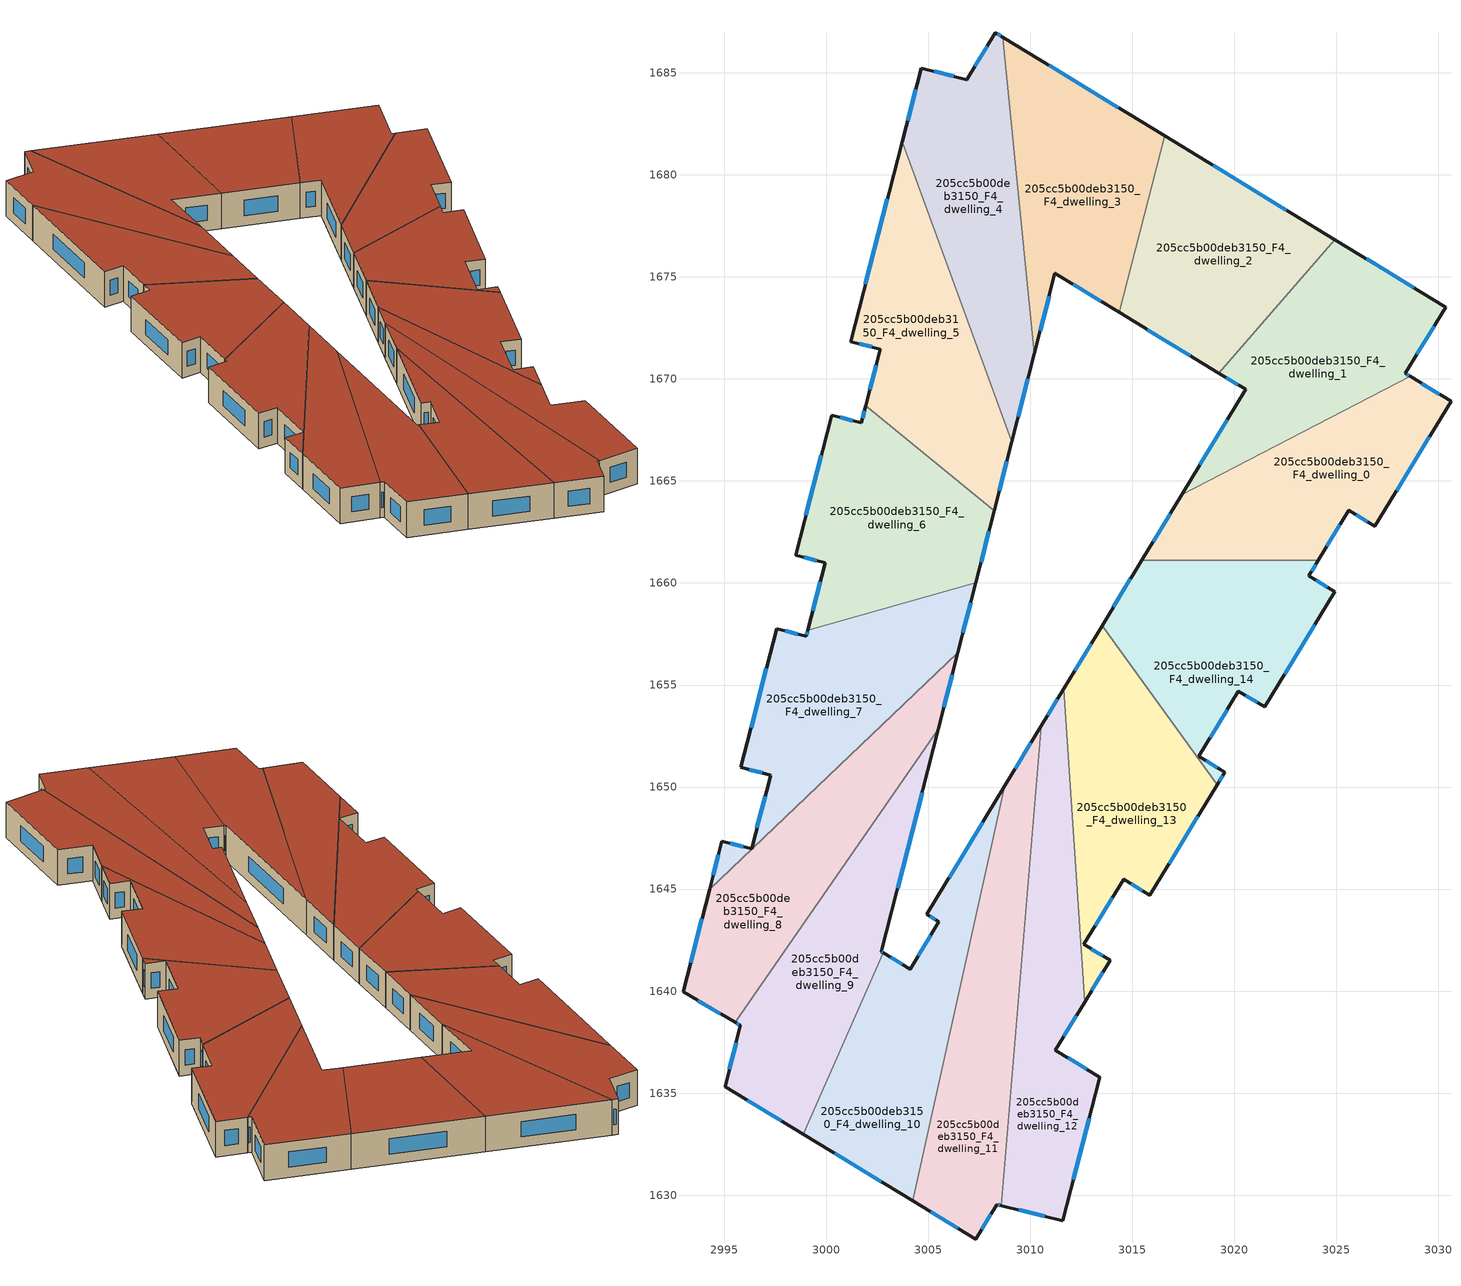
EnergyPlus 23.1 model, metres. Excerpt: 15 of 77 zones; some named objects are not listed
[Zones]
205cc5b00deb3150_F4_dwelling_0
 floor to 205cc5b00deb3150_F3_dwelling_0 (EU_floor_Construction): 3030.62,1668.91 3026.89,1662.78 3025.61,1663.56 3024.12,1661.11 3015.47,1661.11 3017.42,1664.32 3028.63,1670.12 z12
 wall outside (EU_wall_Construction): 3024.12,1661.11 3025.61,1663.56 3026.89,1662.78 3030.62,1668.91 3028.63,1670.12 / 3017.42,1664.32 3015.47,1661.11 z12:15
 wall to 205cc5b00deb3150_F4_dwelling_14 (EU_wall_Construction): 3015.47,1661.11 3024.12,1661.11 z12:15
 wall to 205cc5b00deb3150_F4_dwelling_1 (EU_wall_Construction): 3028.63,1670.12 3017.42,1664.32 z12:15
 window (EU_Window_Construction): 3025.97,1663.33 3026.52,1663 / 3024.54,1661.81 3025.18,1662.86 / 3016.86,1663.4 3016.03,1662.03 / 3030.05,1669.25 3029.2,1669.77 / 3027.95,1664.53 3029.56,1667.15 z12.86:14.14
 roof outside (EU_roof_Construction): 3026.89,1662.78 3030.62,1668.91 3028.63,1670.12 3017.42,1664.32 3015.47,1661.11 3024.12,1661.11 3025.61,1663.56 z15
205cc5b00deb3150_F4_dwelling_1
 floor to 205cc5b00deb3150_F3_dwelling_1 (EU_floor_Construction): 3030.36,1673.52 3028.38,1670.28 3028.63,1670.12 3017.42,1664.32 3020.55,1669.48 3019.23,1670.29 3024.93,1676.82 z12
 wall outside (EU_wall_Construction): 3028.63,1670.12 3028.38,1670.28 3030.36,1673.52 3024.93,1676.82 / 3019.23,1670.29 3020.55,1669.48 3017.42,1664.32 z12:15
 wall to 205cc5b00deb3150_F4_dwelling_2 (EU_wall_Construction): 3024.93,1676.82 3019.23,1670.29 z12:15
 window (EU_Window_Construction): 3028.56,1670.17 3028.45,1670.23 / 3019.66,1668.01 3018.31,1665.8 / 3019.61,1670.06 3020.18,1669.71 / 3028.81,1674.46 3026.48,1675.88 / 3028.94,1671.2 3029.79,1672.59 z12.86:14.14
 roof outside (EU_roof_Construction): 3028.63,1670.12 3028.38,1670.28 3030.36,1673.52 3024.93,1676.82 3019.23,1670.29 3020.55,1669.48 3017.42,1664.32 z15
205cc5b00deb3150_F4_dwelling_10
 floor to 205cc5b00deb3150_F3_dwelling_10 (EU_floor_Construction): 3008.76,1650.07 3004.23,1629.72 2998.89,1632.98 3002.79,1641.89 3004.11,1641.08 3005.53,1643.4 3004.93,1643.76 z12
 wall outside (EU_wall_Construction): 3008.76,1650.07 3004.93,1643.76 3005.53,1643.4 3004.11,1641.08 3002.79,1641.89 / 2998.89,1632.98 3004.23,1629.72 z12:15
 wall to 205cc5b00deb3150_F4_dwelling_11 (EU_wall_Construction): 3004.23,1629.72 3008.76,1650.07 z12:15
 wall to 205cc5b00deb3150_F4_dwelling_9 (EU_wall_Construction): 3002.79,1641.89 2998.89,1632.98 z12:15
 window (EU_Window_Construction): 3003.74,1641.31 3003.17,1641.66 / 3005.12,1642.74 3004.52,1641.74 / 3005.1,1643.66 3005.36,1643.5 / 3007.67,1648.27 3006.03,1645.57 / 3000.41,1632.05 3002.71,1630.65 z12.86:14.14
 roof outside (EU_roof_Construction): 3004.23,1629.72 3008.76,1650.07 3004.93,1643.76 3005.53,1643.4 3004.11,1641.08 3002.79,1641.89 2998.89,1632.98 z15
205cc5b00deb3150_F4_dwelling_11
 floor to 205cc5b00deb3150_F3_dwelling_11 (EU_floor_Construction): 3010.54,1653 3008.57,1629.49 3008.37,1629.54 3007.33,1627.83 3004.23,1629.72 3008.76,1650.07 z12
 wall outside (EU_wall_Construction): 3004.23,1629.72 3007.33,1627.83 3008.37,1629.54 3008.57,1629.49 / 3010.54,1653 3008.76,1650.07 z12:15
 wall to 205cc5b00deb3150_F4_dwelling_12 (EU_wall_Construction): 3008.57,1629.49 3010.54,1653 z12:15
 window (EU_Window_Construction): 3005.12,1629.18 3006.45,1628.37 / 3010.03,1652.16 3009.27,1650.91 / 3008.43,1629.53 3008.52,1629.51 / 3007.63,1628.32 3008.07,1629.05 z12.86:14.14
 roof outside (EU_roof_Construction): 3008.57,1629.49 3010.54,1653 3008.76,1650.07 3004.23,1629.72 3007.33,1627.83 3008.37,1629.54 z15
205cc5b00deb3150_F4_dwelling_12
 floor to 205cc5b00deb3150_F3_dwelling_12 (EU_floor_Construction): 3011.64,1654.81 3012.67,1639.46 3011.24,1637.11 3013.4,1635.79 3011.59,1628.76 3008.57,1629.49 3010.54,1653 z12
 wall outside (EU_wall_Construction): 3008.57,1629.49 3011.59,1628.76 3013.4,1635.79 3011.24,1637.11 3012.67,1639.46 / 3011.64,1654.81 3010.54,1653 z12:15
 wall to 205cc5b00deb3150_F4_dwelling_13 (EU_wall_Construction): 3012.67,1639.46 3011.64,1654.81 z12:15
 window (EU_Window_Construction): 3009.43,1629.28 3010.73,1628.97 / 3011.33,1654.29 3010.86,1653.52 / 3011.65,1637.78 3012.26,1638.79 / 3012.78,1636.17 3011.86,1636.73 / 3012.11,1630.77 3012.88,1633.78 z12.86:14.14
 roof outside (EU_roof_Construction): 3011.59,1628.76 3013.4,1635.79 3011.24,1637.11 3012.67,1639.46 3011.64,1654.81 3010.54,1653 3008.57,1629.49 z15
205cc5b00deb3150_F4_dwelling_13
 floor to 205cc5b00deb3150_F3_dwelling_13 (EU_floor_Construction): 3013.53,1657.92 3019.16,1650.11 3015.87,1644.71 3014.59,1645.49 3012.64,1642.29 3013.92,1641.51 3012.67,1639.46 3011.64,1654.81 z12
 wall outside (EU_wall_Construction): 3012.67,1639.46 3013.92,1641.51 3012.64,1642.29 3014.59,1645.49 3015.87,1644.71 3019.16,1650.11 / 3013.53,1657.92 3011.64,1654.81 z12:15
 wall to 205cc5b00deb3150_F4_dwelling_14 (EU_wall_Construction): 3019.16,1650.11 3013.53,1657.92 z12:15
 window (EU_Window_Construction): 3013.19,1643.2 3014.03,1644.57 / 3013.55,1641.73 3013,1642.06 / 3013.03,1640.04 3013.56,1640.92 / 3012.99,1657.03 3012.18,1655.7 / 3016.81,1646.25 3018.22,1648.56 / 3014.95,1645.26 3015.5,1644.93 z12.86:14.14
 roof outside (EU_roof_Construction): 3013.92,1641.51 3012.64,1642.29 3014.59,1645.49 3015.87,1644.71 3019.16,1650.11 3013.53,1657.92 3011.64,1654.81 3012.67,1639.46 z15
205cc5b00deb3150_F4_dwelling_14
 floor to 205cc5b00deb3150_F3_dwelling_14 (EU_floor_Construction): 3024.12,1661.11 3023.66,1660.36 3024.93,1659.58 3021.49,1653.92 3020.21,1654.71 3018.26,1651.5 3019.54,1650.72 3019.16,1650.11 3013.53,1657.92 3015.47,1661.11 z12
 wall outside (EU_wall_Construction): 3019.16,1650.11 3019.54,1650.72 3018.26,1651.5 3020.21,1654.71 3021.49,1653.92 3024.93,1659.58 3023.66,1660.36 3024.12,1661.11 / 3015.47,1661.11 3013.53,1657.92 z12:15
 window (EU_Window_Construction): 3022.47,1655.54 3023.95,1657.96 / 3020.58,1654.48 3021.12,1654.15 / 3018.82,1652.42 3019.65,1653.79 / 3019.17,1650.95 3018.62,1651.28 / 3019.27,1650.28 3019.43,1650.55 / 3014.92,1660.2 3014.08,1658.83 / 3023.79,1660.57 3023.99,1660.9 / 3024.57,1659.8 3024.02,1660.13 z12.86:14.14
 roof outside (EU_roof_Construction): 3021.49,1653.92 3024.93,1659.58 3023.66,1660.36 3024.12,1661.11 3015.47,1661.11 3013.53,1657.92 3019.16,1650.11 3019.54,1650.72 3018.26,1651.5 3020.21,1654.71 z15
205cc5b00deb3150_F4_dwelling_2
 floor to 205cc5b00deb3150_F3_dwelling_2 (EU_floor_Construction): 3024.93,1676.82 3019.23,1670.29 3014.35,1673.26 3016.58,1681.92 z12
 wall outside (EU_wall_Construction): 3014.35,1673.26 3019.23,1670.29 / 3024.93,1676.82 3016.58,1681.92 z12:15
 wall to 205cc5b00deb3150_F4_dwelling_3 (EU_wall_Construction): 3016.58,1681.92 3014.35,1673.26 z12:15
 window (EU_Window_Construction): 3015.75,1672.41 3017.84,1671.14 / 3022.55,1678.28 3018.97,1680.46 z12.86:14.14
 roof outside (EU_roof_Construction): 3019.23,1670.29 3024.93,1676.82 3016.58,1681.92 3014.35,1673.26 z15
205cc5b00deb3150_F4_dwelling_3
 floor to 205cc5b00deb3150_F3_dwelling_3 (EU_floor_Construction): 3016.58,1681.92 3014.35,1673.26 3011.22,1675.18 3010.21,1671.24 3008.66,1686.75 z12
 wall outside (EU_wall_Construction): 3010.21,1671.24 3011.22,1675.18 3014.35,1673.26 / 3016.58,1681.92 3008.66,1686.75 z12:15
 wall to 205cc5b00deb3150_F4_dwelling_4 (EU_wall_Construction): 3008.66,1686.75 3010.21,1671.24 z12:15
 window (EU_Window_Construction): 3012.11,1674.63 3013.46,1673.81 / 3010.5,1672.37 3010.93,1674.05 / 3014.32,1683.3 3010.92,1685.37 z12.86:14.14
 roof outside (EU_roof_Construction): 3014.35,1673.26 3016.58,1681.92 3008.66,1686.75 3010.21,1671.24 3011.22,1675.18 z15
205cc5b00deb3150_F4_dwelling_4
 floor to 205cc5b00deb3150_F3_dwelling_4 (EU_floor_Construction): 3008.66,1686.75 3010.21,1671.24 3009.1,1666.92 3003.73,1681.63 3004.66,1685.24 3006.89,1684.66 3008.29,1686.97 z12
 wall outside (EU_wall_Construction): 3008.66,1686.75 3008.29,1686.97 3006.89,1684.66 3004.66,1685.24 3003.73,1681.63 / 3009.1,1666.92 3010.21,1671.24 z12:15
 wall to 205cc5b00deb3150_F4_dwelling_5 (EU_wall_Construction): 3003.73,1681.63 3009.1,1666.92 z12:15
 window (EU_Window_Construction): 3007.89,1686.31 3007.29,1685.32 / 3008.56,1686.81 3008.4,1686.91 / 3009.42,1668.15 3009.89,1670.01 / 3004.39,1684.2 3003.99,1682.66 / 3006.25,1684.83 3005.3,1685.07 z12.86:14.14
 roof outside (EU_roof_Construction): 3009.1,1666.92 3010.21,1671.24 3008.66,1686.75 3008.29,1686.97 3006.89,1684.66 3004.66,1685.24 3003.73,1681.63 z15
205cc5b00deb3150_F4_dwelling_5
 floor to 205cc5b00deb3150_F3_dwelling_5 (EU_floor_Construction): 3003.73,1681.63 3009.1,1666.92 3008.24,1663.54 3001.94,1668.68 3002.66,1671.46 3001.2,1671.83 z12
 wall outside (EU_wall_Construction): 3003.73,1681.63 3001.2,1671.83 3002.66,1671.46 3001.94,1668.68 / 3008.24,1663.54 3009.1,1666.92 z12:15
 wall to 205cc5b00deb3150_F4_dwelling_6 (EU_wall_Construction): 3001.94,1668.68 3008.24,1663.54 z12:15
 window (EU_Window_Construction): 3003.01,1678.83 3001.93,1674.63 / 3008.48,1664.51 3008.85,1665.95 / 3002.45,1670.66 3002.14,1669.47 / 3001.62,1671.73 3002.24,1671.57 z12.86:14.14
 roof outside (EU_roof_Construction): 3008.24,1663.54 3009.1,1666.92 3003.73,1681.63 3001.2,1671.83 3002.66,1671.46 3001.94,1668.68 z15
205cc5b00deb3150_F4_dwelling_6
 floor to 205cc5b00deb3150_F3_dwelling_6 (EU_floor_Construction): 3008.24,1663.54 3007.33,1660.02 2999.11,1657.69 2999.96,1660.99 2998.51,1661.37 3000.27,1668.22 3001.72,1667.85 3001.94,1668.68 z12
 wall outside (EU_wall_Construction): 3001.94,1668.68 3001.72,1667.85 3000.27,1668.22 2998.51,1661.37 2999.96,1660.99 2999.11,1657.69 / 3007.33,1660.02 3008.24,1663.54 z12:15
 wall to 205cc5b00deb3150_F4_dwelling_7 (EU_wall_Construction): 2999.11,1657.69 3007.33,1660.02 z12:15
 window (EU_Window_Construction): 2999.77,1666.26 2999.01,1663.33 / 3001.31,1667.96 3000.69,1668.12 / 3001.88,1668.44 3001.79,1668.09 / 3007.59,1661.02 3007.98,1662.54 / 2999.71,1660.05 2999.35,1658.63 / 2998.92,1661.26 2999.54,1661.1 z12.86:14.14
 roof outside (EU_roof_Construction): 3007.33,1660.02 3008.24,1663.54 3001.94,1668.68 3001.72,1667.85 3000.27,1668.22 2998.51,1661.37 2999.96,1660.99 2999.11,1657.69 z15
205cc5b00deb3150_F4_dwelling_7
 floor to 205cc5b00deb3150_F3_dwelling_7 (EU_floor_Construction): 3007.33,1660.02 3006.45,1656.58 2994.28,1645 2994.89,1647.35 2996.34,1646.97 2997.28,1650.58 2995.82,1650.96 2997.57,1657.76 2999.03,1657.38 2999.11,1657.69 z12
 wall outside (EU_wall_Construction): 2999.11,1657.69 2999.03,1657.38 2997.57,1657.76 2995.82,1650.96 2997.28,1650.58 2996.34,1646.97 2994.89,1647.35 2994.28,1645 / 3006.45,1656.58 3007.33,1660.02 z12:15
 wall to 205cc5b00deb3150_F4_dwelling_8 (EU_wall_Construction): 2994.28,1645 3006.45,1656.58 z12:15
 window (EU_Window_Construction): 2996.24,1650.85 2996.86,1650.69 / 2997.07,1655.81 2996.32,1652.9 / 2998.61,1657.49 2997.99,1657.65 / 2999.08,1657.6 2999.05,1657.47 / 3006.71,1657.56 3007.08,1659.03 / 2994.72,1646.68 2994.46,1645.67 / 2995.93,1647.08 2995.31,1647.24 / 2997.01,1649.55 2996.61,1648.01 z12.86:14.14
 roof outside (EU_roof_Construction): 2996.34,1646.97 2994.89,1647.35 2994.28,1645 3006.45,1656.58 3007.33,1660.02 2999.11,1657.69 2999.03,1657.38 2997.57,1657.76 2995.82,1650.96 2997.28,1650.58 z15
205cc5b00deb3150_F4_dwelling_8
 floor to 205cc5b00deb3150_F3_dwelling_8 (EU_floor_Construction): 3006.45,1656.58 3005.5,1652.84 2995.55,1638.46 2992.99,1639.96 2994.28,1645 z12
 wall outside (EU_wall_Construction): 3005.5,1652.84 3006.45,1656.58 / 2994.28,1645 2992.99,1639.96 2995.55,1638.46 z12:15
 wall to 205cc5b00deb3150_F4_dwelling_9 (EU_wall_Construction): 2995.55,1638.46 3005.5,1652.84 z12:15
 window (EU_Window_Construction): 3005.77,1653.91 3006.18,1655.51 / 2993.72,1639.53 2994.82,1638.89 / 2993.91,1643.56 2993.36,1641.4 z12.86:14.14
 roof outside (EU_roof_Construction): 2995.55,1638.46 3005.5,1652.84 3006.45,1656.58 2994.28,1645 2992.99,1639.96 z15
205cc5b00deb3150_F4_dwelling_9
 floor to 205cc5b00deb3150_F3_dwelling_9 (EU_floor_Construction): 3005.5,1652.84 3002.71,1641.94 3002.79,1641.89 2998.89,1632.98 2995.05,1635.32 2995.8,1638.32 2995.55,1638.46 z12
 wall outside (EU_wall_Construction): 3002.79,1641.89 3002.71,1641.94 3005.5,1652.84 / 2995.55,1638.46 2995.8,1638.32 2995.05,1635.32 2998.89,1632.98 z12:15
 window (EU_Window_Construction): 3003.5,1645.05 3004.7,1649.73 / 3002.76,1641.9 3002.73,1641.92 / 2996.15,1634.65 2997.79,1633.65 / 2995.59,1637.46 2995.26,1636.18 / 2995.62,1638.42 2995.73,1638.36 z12.86:14.14
 roof outside (EU_roof_Construction): 2998.89,1632.98 3002.79,1641.89 3002.71,1641.94 3005.5,1652.84 2995.55,1638.46 2995.8,1638.32 2995.05,1635.32 z15
[Building]
EU S2 Campaign: North Axis=0; Terrain=City; Solar Distribution=FullExterior
[Site:Location]
Helsinki-Vantaa.AP: Latitude=60.317; Longitude=24.963; Time Zone=2; Elevation=54.6
[SizingPeriod:WeatherFileDays]
AnnualSizingPeriod: Begin Month=1; Begin Day of Month=1; End Month=12; End Day of Month=31; Day of Week for Start Day=Monday; Use Weather File Daylight Saving Period=No; Use Weather File Rain and Snow Indicators=No
[MATERIAL]
EU_InternalMass_Material: Roughness=MediumRough; Thickness=0.1; Conductivity=1; Density=1800; Specific Heat=900; Thermal Absorptance=0.9; Solar Absorptance=0.7; Visible Absorptance=0.7
[MATERIAL:NOMASS] Roughness=MediumRough; Thermal Absorptance=0.9; Solar Absorptance=0.7; Visible Absorptance=0.7
Name | Thermal Resistance
EU_wall_NoMass | 5.91765
EU_roof_NoMass | 11.1778
EU_floor_NoMass | 6.2875
[WINDOWMATERIAL:SIMPLEGLAZINGSYSTEM]
EU_Window_SimpleGlazing: UFactor=0.994035; Solar Heat Gain Coefficient=0.7; Visible Transmittance=0.7
[CONSTRUCTION]
EU_wall_Construction: EU_wall_NoMass
EU_roof_Construction: EU_roof_NoMass
EU_floor_Construction: EU_floor_NoMass
EU_Window_Construction: EU_Window_SimpleGlazing
EU_InternalMass_Construction: EU_InternalMass_Material
[ZONE] Type=1; Multiplier=1; Ceiling Height=autocalculate; Floor Area=autocalculate; Part of Total Floor Area=Yes
Name | Volume
205cc5b00deb3150_F4_dwelling_0 | 198.639
205cc5b00deb3150_F4_dwelling_1 | 198.68
205cc5b00deb3150_F4_dwelling_10 | 198.631
205cc5b00deb3150_F4_dwelling_11 | 198.679
205cc5b00deb3150_F4_dwelling_12 | 199.993
205cc5b00deb3150_F4_dwelling_13 | 197.328
205cc5b00deb3150_F4_dwelling_14 | 198.645
205cc5b00deb3150_F4_dwelling_2 | 198.636
205cc5b00deb3150_F4_dwelling_3 | 198.659
205cc5b00deb3150_F4_dwelling_4 | 198.658
205cc5b00deb3150_F4_dwelling_5 | 198.641
205cc5b00deb3150_F4_dwelling_6 | 197.865
205cc5b00deb3150_F4_dwelling_7 | 199.44
205cc5b00deb3150_F4_dwelling_8 | 198.675
205cc5b00deb3150_F4_dwelling_9 | 198.654
[INTERNALMASS] Construction=EU_InternalMass_Construction
Name | Zone or ZoneList | Surface Area
205cc5b00deb3150_F4_dwelling_0_EU_InternalMass | 205cc5b00deb3150_F4_dwelling_0 | 66.213
205cc5b00deb3150_F4_dwelling_1_EU_InternalMass | 205cc5b00deb3150_F4_dwelling_1 | 66.2267
205cc5b00deb3150_F4_dwelling_2_EU_InternalMass | 205cc5b00deb3150_F4_dwelling_2 | 66.2119
205cc5b00deb3150_F4_dwelling_3_EU_InternalMass | 205cc5b00deb3150_F4_dwelling_3 | 66.22
205cc5b00deb3150_F4_dwelling_4_EU_InternalMass | 205cc5b00deb3150_F4_dwelling_4 | 66.2189
205cc5b00deb3150_F4_dwelling_5_EU_InternalMass | 205cc5b00deb3150_F4_dwelling_5 | 66.2137
205cc5b00deb3150_F4_dwelling_6_EU_InternalMass | 205cc5b00deb3150_F4_dwelling_6 | 65.9546
205cc5b00deb3150_F4_dwelling_7_EU_InternalMass | 205cc5b00deb3150_F4_dwelling_7 | 66.4814
205cc5b00deb3150_F4_dwelling_8_EU_InternalMass | 205cc5b00deb3150_F4_dwelling_8 | 66.2249
205cc5b00deb3150_F4_dwelling_9_EU_InternalMass | 205cc5b00deb3150_F4_dwelling_9 | 66.2179
205cc5b00deb3150_F4_dwelling_10_EU_InternalMass | 205cc5b00deb3150_F4_dwelling_10 | 66.2106
205cc5b00deb3150_F4_dwelling_11_EU_InternalMass | 205cc5b00deb3150_F4_dwelling_11 | 66.2262
205cc5b00deb3150_F4_dwelling_12_EU_InternalMass | 205cc5b00deb3150_F4_dwelling_12 | 66.6655
205cc5b00deb3150_F4_dwelling_13_EU_InternalMass | 205cc5b00deb3150_F4_dwelling_13 | 65.7759
205cc5b00deb3150_F4_dwelling_14_EU_InternalMass | 205cc5b00deb3150_F4_dwelling_14 | 66.2151
[OTHEREQUIPMENT] Fuel Type=Electricity; Design Level Calculation Method=Watts/Area; Power per Zone Floor Area=1; Fraction Latent=0; Fraction Radiant=0; Fraction Lost=0; Carbon Dioxide Generation Rate=0; EndUse Subcategory=EU_Step8_InternalGains
Name | Zone or ZoneList or Space or SpaceList | Schedule
EU_Step8_InternalGain_205cc5b00deb3150_F4_dwelling_0_f000 | 205cc5b00deb3150_F4_dwelling_0 | EU_Step8_GainSchedule_205cc5b00deb3150_F4_dwelling_0_f000
EU_Step8_InternalGain_205cc5b00deb3150_F4_dwelling_1_f000 | 205cc5b00deb3150_F4_dwelling_1 | EU_Step8_GainSchedule_205cc5b00deb3150_F4_dwelling_1_f000
EU_Step8_InternalGain_205cc5b00deb3150_F4_dwelling_2_f000 | 205cc5b00deb3150_F4_dwelling_2 | EU_Step8_GainSchedule_205cc5b00deb3150_F4_dwelling_2_f000
EU_Step8_InternalGain_205cc5b00deb3150_F4_dwelling_3_f000 | 205cc5b00deb3150_F4_dwelling_3 | EU_Step8_GainSchedule_205cc5b00deb3150_F4_dwelling_3_f000
EU_Step8_InternalGain_205cc5b00deb3150_F4_dwelling_4_f000 | 205cc5b00deb3150_F4_dwelling_4 | EU_Step8_GainSchedule_205cc5b00deb3150_F4_dwelling_4_f000
EU_Step8_InternalGain_205cc5b00deb3150_F4_dwelling_5_f000 | 205cc5b00deb3150_F4_dwelling_5 | EU_Step8_GainSchedule_205cc5b00deb3150_F4_dwelling_5_f000
EU_Step8_InternalGain_205cc5b00deb3150_F4_dwelling_6_f000 | 205cc5b00deb3150_F4_dwelling_6 | EU_Step8_GainSchedule_205cc5b00deb3150_F4_dwelling_6_f000
EU_Step8_InternalGain_205cc5b00deb3150_F4_dwelling_7_f000 | 205cc5b00deb3150_F4_dwelling_7 | EU_Step8_GainSchedule_205cc5b00deb3150_F4_dwelling_7_f000
EU_Step8_InternalGain_205cc5b00deb3150_F4_dwelling_8_f000 | 205cc5b00deb3150_F4_dwelling_8 | EU_Step8_GainSchedule_205cc5b00deb3150_F4_dwelling_8_f000
EU_Step8_InternalGain_205cc5b00deb3150_F4_dwelling_9_f000 | 205cc5b00deb3150_F4_dwelling_9 | EU_Step8_GainSchedule_205cc5b00deb3150_F4_dwelling_9_f000
EU_Step8_InternalGain_205cc5b00deb3150_F4_dwelling_10_f000 | 205cc5b00deb3150_F4_dwelling_10 | EU_Step8_GainSchedule_205cc5b00deb3150_F4_dwelling_10_f000
EU_Step8_InternalGain_205cc5b00deb3150_F4_dwelling_11_f000 | 205cc5b00deb3150_F4_dwelling_11 | EU_Step8_GainSchedule_205cc5b00deb3150_F4_dwelling_11_f000
EU_Step8_InternalGain_205cc5b00deb3150_F4_dwelling_12_f000 | 205cc5b00deb3150_F4_dwelling_12 | EU_Step8_GainSchedule_205cc5b00deb3150_F4_dwelling_12_f000
EU_Step8_InternalGain_205cc5b00deb3150_F4_dwelling_13_f000 | 205cc5b00deb3150_F4_dwelling_13 | EU_Step8_GainSchedule_205cc5b00deb3150_F4_dwelling_13_f000
EU_Step8_InternalGain_205cc5b00deb3150_F4_dwelling_14_f000 | 205cc5b00deb3150_F4_dwelling_14 | EU_Step8_GainSchedule_205cc5b00deb3150_F4_dwelling_14_f000
[ZONEVENTILATION:DESIGNFLOWRATE] Schedule=EU_AlwaysOn; Design Flow Rate Calculation Method=AirChanges/Hour; Air Changes per Hour=0.596421; Ventilation Type=Natural; Fan Pressure Rise=0; Fan Total Efficiency=1; Constant Term Coefficient=1; Temperature Term Coefficient=0; Velocity Term Coefficient=0; Velocity Squared Term Coefficient=0; Minimum Indoor Temperature=-100; Maximum Indoor Temperature=100; Delta Temperature=-100; Minimum Outdoor Temperature=-100; Maximum Outdoor Temperature=100; Maximum Wind Speed=40
Name | Zone or ZoneList or Space or SpaceList
EU_ConstantAir_205cc5b00deb3150_F4_dwelling_0 | 205cc5b00deb3150_F4_dwelling_0
EU_ConstantAir_205cc5b00deb3150_F4_dwelling_1 | 205cc5b00deb3150_F4_dwelling_1
EU_ConstantAir_205cc5b00deb3150_F4_dwelling_2 | 205cc5b00deb3150_F4_dwelling_2
EU_ConstantAir_205cc5b00deb3150_F4_dwelling_3 | 205cc5b00deb3150_F4_dwelling_3
EU_ConstantAir_205cc5b00deb3150_F4_dwelling_4 | 205cc5b00deb3150_F4_dwelling_4
EU_ConstantAir_205cc5b00deb3150_F4_dwelling_5 | 205cc5b00deb3150_F4_dwelling_5
EU_ConstantAir_205cc5b00deb3150_F4_dwelling_6 | 205cc5b00deb3150_F4_dwelling_6
EU_ConstantAir_205cc5b00deb3150_F4_dwelling_7 | 205cc5b00deb3150_F4_dwelling_7
EU_ConstantAir_205cc5b00deb3150_F4_dwelling_8 | 205cc5b00deb3150_F4_dwelling_8
EU_ConstantAir_205cc5b00deb3150_F4_dwelling_9 | 205cc5b00deb3150_F4_dwelling_9
EU_ConstantAir_205cc5b00deb3150_F4_dwelling_10 | 205cc5b00deb3150_F4_dwelling_10
EU_ConstantAir_205cc5b00deb3150_F4_dwelling_11 | 205cc5b00deb3150_F4_dwelling_11
EU_ConstantAir_205cc5b00deb3150_F4_dwelling_12 | 205cc5b00deb3150_F4_dwelling_12
EU_ConstantAir_205cc5b00deb3150_F4_dwelling_13 | 205cc5b00deb3150_F4_dwelling_13
EU_ConstantAir_205cc5b00deb3150_F4_dwelling_14 | 205cc5b00deb3150_F4_dwelling_14
[HVACTEMPLATE:ZONE:IDEALLOADSAIRSYSTEM] System Availability Schedule=EU_AlwaysOn; Maximum Heating Supply Air Temperature=50; Minimum Cooling Supply Air Temperature=13; Maximum Heating Supply Air Humidity Ratio=0.0156; Minimum Cooling Supply Air Humidity Ratio=0.0077; Heating Limit=NoLimit; Cooling Limit=NoLimit; Heating Availability Schedule=EU_AlwaysOn; Cooling Availability Schedule=EU_CoolingOff; Dehumidification Control Type=ConstantSensibleHeatRatio; Cooling Sensible Heat Ratio=0.7; Dehumidification Setpoint=60; Humidification Control Type=None; Humidification Setpoint=30; Outdoor Air Method=None; Outdoor Air Flow Rate per Person=0.00944; Outdoor Air Flow Rate per Zone Floor Area=0; Outdoor Air Flow Rate per Zone=0; Demand Controlled Ventilation Type=None; Outdoor Air Economizer Type=NoEconomizer; Heat Recovery Type=None; Sensible Heat Recovery Effectiveness=0.7; Latent Heat Recovery Effectiveness=0.65
Name | Template Thermostat
205cc5b00deb3150_F4_dwelling_0 | EU_HeatOnly_205cc5b00deb3150_F4_dwelling_0
205cc5b00deb3150_F4_dwelling_1 | EU_HeatOnly_205cc5b00deb3150_F4_dwelling_1
205cc5b00deb3150_F4_dwelling_2 | EU_HeatOnly_205cc5b00deb3150_F4_dwelling_2
205cc5b00deb3150_F4_dwelling_3 | EU_HeatOnly_205cc5b00deb3150_F4_dwelling_3
205cc5b00deb3150_F4_dwelling_4 | EU_HeatOnly_205cc5b00deb3150_F4_dwelling_4
205cc5b00deb3150_F4_dwelling_5 | EU_HeatOnly_205cc5b00deb3150_F4_dwelling_5
205cc5b00deb3150_F4_dwelling_6 | EU_HeatOnly_205cc5b00deb3150_F4_dwelling_6
205cc5b00deb3150_F4_dwelling_7 | EU_HeatOnly_205cc5b00deb3150_F4_dwelling_7
205cc5b00deb3150_F4_dwelling_8 | EU_HeatOnly_205cc5b00deb3150_F4_dwelling_8
205cc5b00deb3150_F4_dwelling_9 | EU_HeatOnly_205cc5b00deb3150_F4_dwelling_9
205cc5b00deb3150_F4_dwelling_10 | EU_HeatOnly_205cc5b00deb3150_F4_dwelling_10
205cc5b00deb3150_F4_dwelling_11 | EU_HeatOnly_205cc5b00deb3150_F4_dwelling_11
205cc5b00deb3150_F4_dwelling_12 | EU_HeatOnly_205cc5b00deb3150_F4_dwelling_12
205cc5b00deb3150_F4_dwelling_13 | EU_HeatOnly_205cc5b00deb3150_F4_dwelling_13
205cc5b00deb3150_F4_dwelling_14 | EU_HeatOnly_205cc5b00deb3150_F4_dwelling_14
[SIZING:ZONE] Zone Cooling Design Supply Air Temperature Input Method=SupplyAirTemperature; Zone Cooling Design Supply Air Temperature=13; Zone Heating Design Supply Air Temperature Input Method=SupplyAirTemperature; Zone Heating Design Supply Air Temperature=50; Zone Cooling Design Supply Air Humidity Ratio=0.008; Zone Heating Design Supply Air Humidity Ratio=0.008; Cooling Design Air Flow Method=DesignDay; Cooling Design Air Flow Rate=0; Cooling Minimum Air Flow per Zone Floor Area=0.000762; Cooling Minimum Air Flow=0; Cooling Minimum Air Flow Fraction=0.2; Heating Design Air Flow Method=DesignDay; Heating Design Air Flow Rate=0; Heating Maximum Air Flow per Zone Floor Area=0.002032; Heating Maximum Air Flow=0.141576; Heating Maximum Air Flow Fraction=0.3; Account for Dedicated Outdoor Air System=No; Dedicated Outdoor Air System Control Strategy=NeutralSupplyAir; Dedicated Outdoor Air Low Setpoint Temperature for Design=autosize; Dedicated Outdoor Air High Setpoint Temperature for Design=autosize; Zone Load Sizing Method=Sensible Load Only No Latent Load; Zone Latent Cooling Design Supply Air Humidity Ratio Input Method=HumidityRatioDifference; Zone Cooling Design Supply Air Humidity Ratio Difference=0.005; Zone Latent Heating Design Supply Air Humidity Ratio Input Method=HumidityRatioDifference; Zone Humidification Design Supply Air Humidity Ratio Difference=0.005
205cc5b00deb3150_F4_dwelling_0; 205cc5b00deb3150_F4_dwelling_1; 205cc5b00deb3150_F4_dwelling_2; 205cc5b00deb3150_F4_dwelling_3; 205cc5b00deb3150_F4_dwelling_4; 205cc5b00deb3150_F4_dwelling_5; 205cc5b00deb3150_F4_dwelling_6; 205cc5b00deb3150_F4_dwelling_7; 205cc5b00deb3150_F4_dwelling_8; 205cc5b00deb3150_F4_dwelling_9; 205cc5b00deb3150_F4_dwelling_10; 205cc5b00deb3150_F4_dwelling_11; 205cc5b00deb3150_F4_dwelling_12; 205cc5b00deb3150_F4_dwelling_13; 205cc5b00deb3150_F4_dwelling_14
[SCHEDULE:CONSTANT]
Name | Hourly Value
EU_AlwaysOn | 1
EU_CoolingOff | 0
[SCHEDULE:FILE] Column Number=1; Rows to Skip at Top=0; Number of Hours of Data=8760; Column Separator=Comma; Interpolate to Timestep=No; Minutes per Item=60; Adjust Schedule for Daylight Savings=Yes
Name | File
EU_Step8_GainSchedule_205cc5b00deb3150_F4_dwelling_0_f000 | ../../schedules/205cc5b00deb3150/205cc5b00deb3150_F4_dwelling_0_f000_gain.csv
EU_Step8_GainSchedule_205cc5b00deb3150_F4_dwelling_1_f000 | ../../schedules/205cc5b00deb3150/205cc5b00deb3150_F4_dwelling_1_f000_gain.csv
EU_Step8_GainSchedule_205cc5b00deb3150_F4_dwelling_2_f000 | ../../schedules/205cc5b00deb3150/205cc5b00deb3150_F4_dwelling_2_f000_gain.csv
EU_Step8_GainSchedule_205cc5b00deb3150_F4_dwelling_3_f000 | ../../schedules/205cc5b00deb3150/205cc5b00deb3150_F4_dwelling_3_f000_gain.csv
EU_Step8_GainSchedule_205cc5b00deb3150_F4_dwelling_4_f000 | ../../schedules/205cc5b00deb3150/205cc5b00deb3150_F4_dwelling_4_f000_gain.csv
EU_Step8_GainSchedule_205cc5b00deb3150_F4_dwelling_5_f000 | ../../schedules/205cc5b00deb3150/205cc5b00deb3150_F4_dwelling_5_f000_gain.csv
EU_Step8_GainSchedule_205cc5b00deb3150_F4_dwelling_6_f000 | ../../schedules/205cc5b00deb3150/205cc5b00deb3150_F4_dwelling_6_f000_gain.csv
EU_Step8_GainSchedule_205cc5b00deb3150_F4_dwelling_7_f000 | ../../schedules/205cc5b00deb3150/205cc5b00deb3150_F4_dwelling_7_f000_gain.csv
EU_Step8_GainSchedule_205cc5b00deb3150_F4_dwelling_8_f000 | ../../schedules/205cc5b00deb3150/205cc5b00deb3150_F4_dwelling_8_f000_gain.csv
EU_Step8_GainSchedule_205cc5b00deb3150_F4_dwelling_9_f000 | ../../schedules/205cc5b00deb3150/205cc5b00deb3150_F4_dwelling_9_f000_gain.csv
EU_Step8_GainSchedule_205cc5b00deb3150_F4_dwelling_10_f000 | ../../schedules/205cc5b00deb3150/205cc5b00deb3150_F4_dwelling_10_f000_gain.csv
EU_Step8_GainSchedule_205cc5b00deb3150_F4_dwelling_11_f000 | ../../schedules/205cc5b00deb3150/205cc5b00deb3150_F4_dwelling_11_f000_gain.csv
EU_Step8_GainSchedule_205cc5b00deb3150_F4_dwelling_12_f000 | ../../schedules/205cc5b00deb3150/205cc5b00deb3150_F4_dwelling_12_f000_gain.csv
EU_Step8_GainSchedule_205cc5b00deb3150_F4_dwelling_13_f000 | ../../schedules/205cc5b00deb3150/205cc5b00deb3150_F4_dwelling_13_f000_gain.csv
EU_Step8_GainSchedule_205cc5b00deb3150_F4_dwelling_14_f000 | ../../schedules/205cc5b00deb3150/205cc5b00deb3150_F4_dwelling_14_f000_gain.csv
